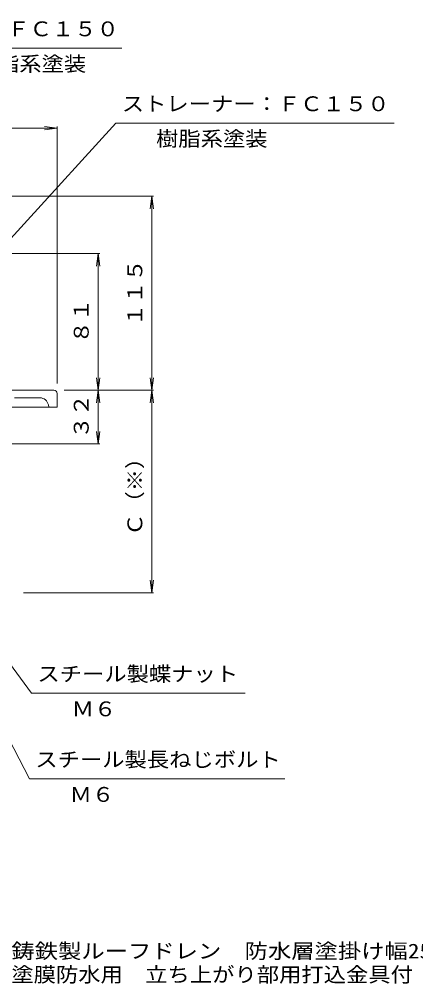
# Model space of a CAD drawing. Units: millimetres, scale not verified. Extents: x -560 to 721, y -591 to 497.
# Drawn here: x -146 to 89, y -591 to -19 of the extents above; entities that cross this region are included whole.
import ezdxf
from ezdxf.enums import TextEntityAlignment as Align

# ---------------------------------------------------------------- set-up
doc = ezdxf.new("R2010")
doc.units = ezdxf.units.MM
doc.header["$LTSCALE"] = 3
doc.layers.add('0-0', color=3, linetype='Continuous', lineweight=18)
doc.layers.add('0-F', color=7, linetype='Continuous', lineweight=18)
doc.layers.add('F-4', color=2, linetype='Continuous')
doc.styles.add('ＭＳ ゴシック', font='')
doc.styles.get('ＭＳ ゴシック').set_extended_font_data('MS Gothic')

msp = doc.modelspace()

# ---------------------------------------------------------------- linework, layer by layer
at = {"layer": '0-0'}
for p, q in [((-125.38, -239.225), (-158.38, -239.225)), ((-133.553, -243.725), (-148.65, -243.725)), ((-123.38, -241.225), (-123.38, -249.225)), ((-123.38, -249.225), (-156.297, -249.225)), ((-128.634, -247.831), (-128.38, -249.225))]:
    msp.add_line(p, q, dxfattribs=at)
for centre, radius, start in [((-125.38, -241.225), 2, 0), ((-133.553, -248.725), 5, 10.3027)]:
    msp.add_arc(centre, radius, start, 90, dxfattribs=at)
at = {"layer": '0-F'}
for p, q in [((-196, -36.52), (-85.216, -36.52)), ((-238.38, -83.928), (-123.38, -83.928)), ((-123.38, -83.928), (-130.816, -82.949)), ((-123.38, -83.928), (-130.816, -84.907)), ((-123.38, -83.028), (-123.38, -235.206)), ((-88.667, -80.914), (75.941, -80.914)), ((-66.492, -124.224), (-235.029, -124.224)), ((-67.392, -124.224), (-68.371, -131.66)), ((-67.392, -239.225), (-67.392, -124.224)), ((-67.392, -124.224), (-66.413, -131.66)), ((-98.207, -158.225), (-236.421, -158.225)), ((-99.107, -158.225), (-100.086, -165.66)), ((-99.107, -239.225), (-99.107, -158.225)), ((-99.107, -158.225), (-98.128, -165.66)), ((-99.107, -239.225), (-100.086, -231.789)), ((-99.107, -239.225), (-98.128, -231.789)), ((-67.392, -239.225), (-68.371, -231.789)), ((-67.392, -239.225), (-66.413, -231.789)), ((-66.492, -239.225), (-119.262, -239.225)), ((-99.107, -239.225), (-100.086, -246.661)), ((-99.107, -271.02), (-99.107, -239.225)), ((-99.107, -239.225), (-98.128, -246.661)), ((-67.392, -239.225), (-68.371, -246.661)), ((-67.392, -359.225), (-67.392, -239.225)), ((-67.392, -239.225), (-66.413, -246.661)), ((-99.107, -271.02), (-100.086, -263.584)), ((-99.107, -271.02), (-98.128, -263.584)), ((-98.207, -271.02), (-273.086, -271.02)), ((-67.392, -359.225), (-68.371, -351.789)), ((-67.392, -359.225), (-66.413, -351.789)), ((-66.492, -359.225), (-143.238, -359.225)), ((-139.823, -469.39), (-186.186, -379.79)), ((-138.602, -418.688), (-12.107, -418.688)), ((-139.823, -469.39), (11.4, -469.39))]:
    msp.add_line(p, q, dxfattribs=at)
for points in [[(-88.667, -80.914), (-197.395, -200.21), (-193.109, -194.055)], [(-138.602, -418.688), (-185.88, -354.225), (-180.693, -359.642)]]:
    msp.add_lwpolyline(points, dxfattribs=at)

# ---------------------------------------------------------------- texts
at = {"layer": '0-F', "color": 2, "style": 'ＭＳ ゴシック', "width": 1.1}
for s, p in [('本体：ＦＣ１５０', (-192.493, -32.146)), ('樹脂系塗装', (-172.243, -52.846)), ('ストレーナー：ＦＣ１５０', (-85.16, -76.539)), ('樹脂系塗装', (-64.91, -97.24)), ('スチール製蝶ナット', (-135.095, -414.313)), ('Ｍ６', (-114.845, -435.014)), ('スチール製長ねじボルト', (-136.316, -465.015)), ('Ｍ６', (-116.066, -485.716))]:
    msp.add_text(s, height=8.798, dxfattribs=at).set_placement(p, align=Align.BOTTOM_LEFT)
for s, p in [('１１５', (-70.392, -201.225)), ('８１', (-102.107, -211.475)), ('３２', (-102.107, -267.872)), ('Ｃ（※）', (-70.392, -325.475))]:
    msp.add_text(s, height=8.798, rotation=90, dxfattribs=at).set_placement(p, align=Align.BOTTOM_LEFT)
at = {"layer": 'F-4', "style": 'ＭＳ ゴシック'}
for s, width, p in [('鋳鉄製ルーフドレン\u3000防水層塗掛け幅25mm\u3000デッキプレート打込型\u3000ねじ込み式', 1.15, (-150.507, -578.509)), ('塗膜防水用\u3000立ち上がり部用打込金具付\u3000ＷＤＵＴＸＴ－７５\u3000Ｃ＝指示、Ｌ＝指示', 1.1, (-150.507, -592.432))]:
    msp.add_text(s, height=8.798, dxfattribs=dict(at, width=width)).set_placement(p, align=Align.BOTTOM_LEFT)

doc.saveas('drawing.dxf')
